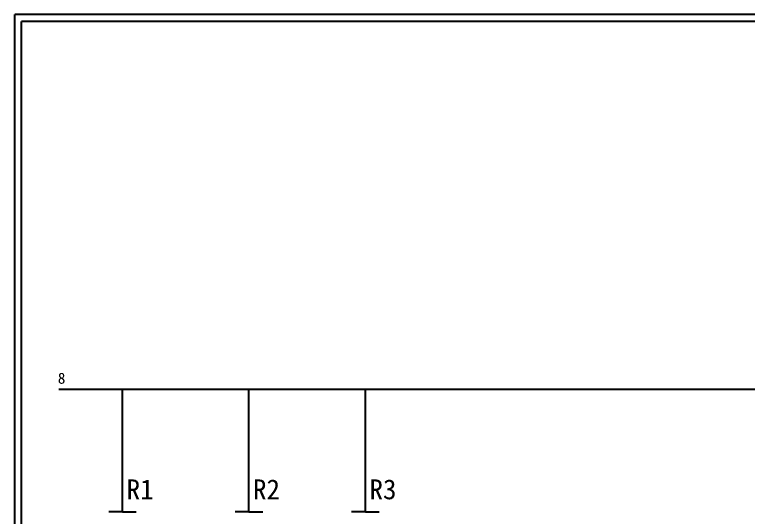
# Model space of a CAD drawing. Extents: x 10 to 297, y 3 to 207.
# Drawn here: x 10 to 142.9, y 115.9 to 207 of the extents above; entities that cross this region are included whole.
import ezdxf

# ---------------------------------------------------------------- set-up
doc = ezdxf.new("R2010")
doc.units = 0
doc.layers.get('0').update_dxf_attribs({"linetype": 'CONTINUOUS'})
doc.layers.add('圖框層', color=7, linetype='CONTINUOUS')
doc.layers.add('標尺寸層', color=3, linetype='CONTINUOUS')
doc.styles.add('STSL', font='KAIU.TTF')

msp = doc.modelspace()

# ---------------------------------------------------------------- linework, layer by layer
for p, q in [((17.99, 139.12), (292.46, 139.12)), ((29.53, 116.91), (29.53, 139.08)), ((52.42, 116.91), (52.42, 139.08)), ((73.52, 116.91), (73.52, 139.08))]:
    msp.add_line(p, q)
at = {"layer": '圖框層', "color": 7}
for p, q in [((297, 206.97), (10, 206.97)), ((10, 3), (10, 206.97)), ((295.75, 205.72), (11.25, 205.72)), ((11.25, 4.25), (11.25, 205.72))]:
    msp.add_line(p, q, dxfattribs=at)
at = {"layer": '標尺寸層', "color": 7}
for p, q in [((29.53, 116.91), (27.03, 116.91)), ((29.53, 116.91), (32.03, 116.91)), ((52.42, 116.91), (49.92, 116.91)), ((52.42, 116.91), (54.92, 116.91)), ((73.52, 116.91), (71.02, 116.91)), ((73.52, 116.91), (76.02, 116.91))]:
    msp.add_line(p, q, dxfattribs=at)

# ---------------------------------------------------------------- texts
at = {"layer": '圖框層', "color": 4, "style": 'STSL'}
for s, height, p in [('8', 2, (17.82, 140.11)), ('R1', 3.6, (30.27, 119.18)), ('R2', 3.6, (53.16, 119.18)), ('R3', 3.6, (74.26, 119.18))]:
    msp.add_text(s, height=height, dxfattribs=at).set_placement(p)

doc.saveas('drawing.dxf')
